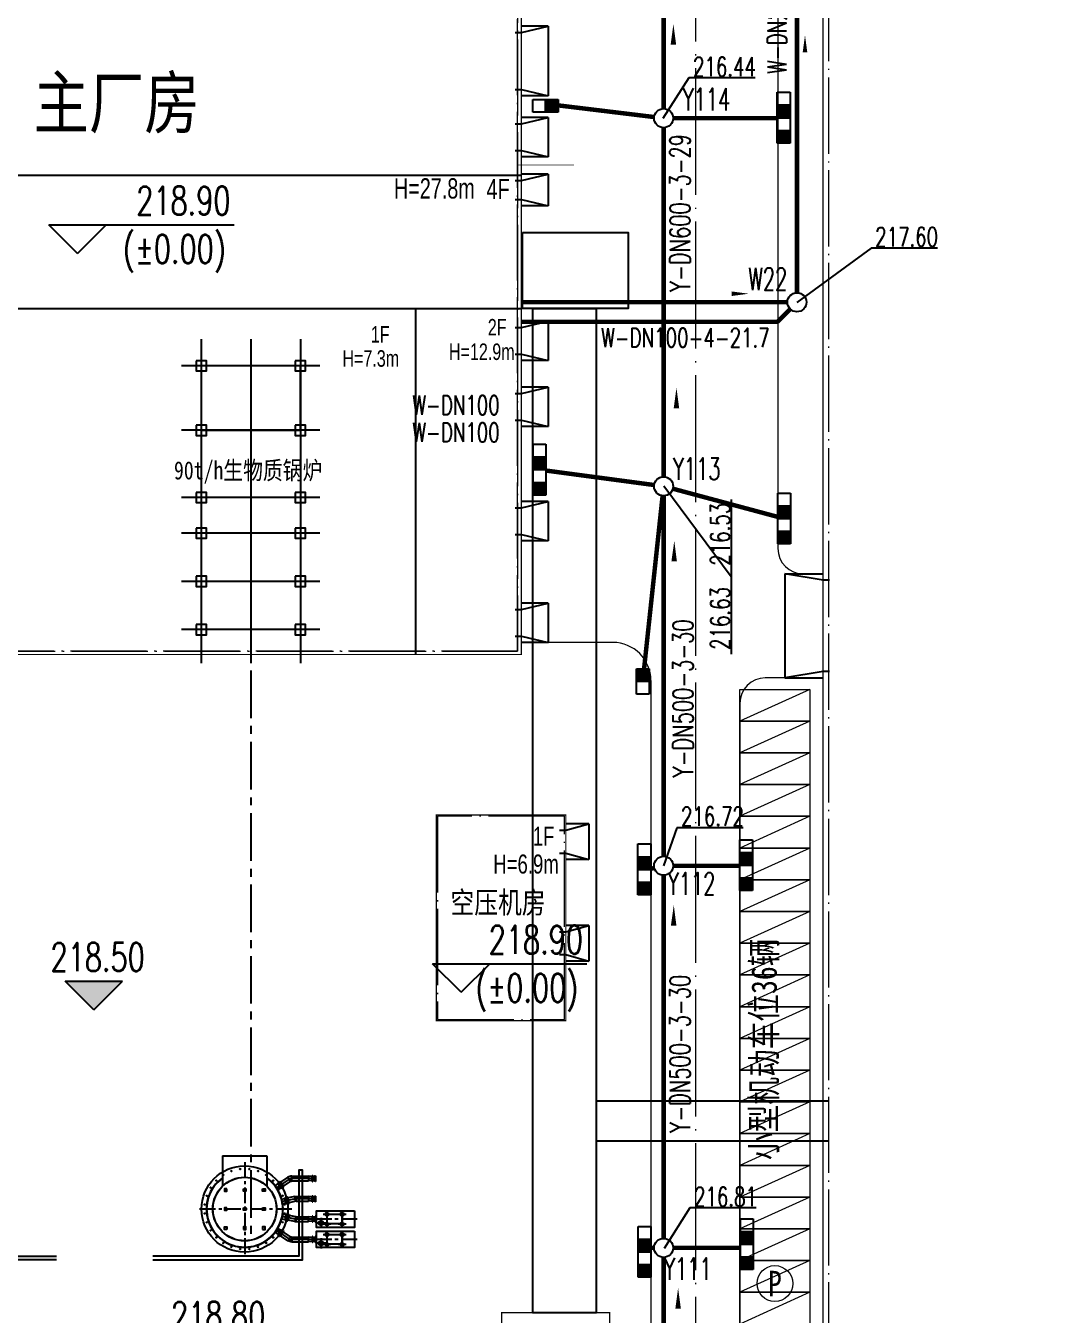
# Model space of a CAD drawing. Header units: metres. Extents: x 497246 to 997717, y 2998582 to 5998198.
# Drawn here: x 500348.9 to 500429.8, y 2998933 to 2999034.6 of the extents above; entities that cross this region are included whole.
import ezdxf
from ezdxf.enums import TextEntityAlignment as Align

# ---------------------------------------------------------------- set-up
doc = ezdxf.new("R2010")
doc.units = ezdxf.units.M
doc.header["$LTSCALE"] = 1000
for name, pattern in [('CENTER', [2, 1.25, -0.25, 0.25, -0.25]), ('CENTER2', [1.125, 0.75, -0.125, 0.125, -0.125]), ('DASHED', [19.05, 12.7, -6.35]), ('DOTE', [2.42, 2, -0.2, 0.02, -0.2])]:
    doc.linetypes.add(name, pattern=pattern)
doc.layers.get('0').update_dxf_attribs({"linetype": 'CONTINUOUS'})
for name, color, linetype in [('00011qq11', 3, 'CONTINUOUS'), ('08', 1, 'CONTINUOUS'), ('4虚线层', 6, 'DASHED'), ('PIPE-废水', 31, 'CONTINUOUS'), ('PIPE-污水', 2, 'CONTINUOUS'), ('PIPE-雨水', 4, 'CONTINUOUS'), ('PUB_TEXT', 7, 'CONTINUOUS'), ('Road Level', 7, 'CONTINUOUS'), ('TEXT_污水', 7, 'CONTINUOUS'), ('TEXT_雨水', 7, 'CONTINUOUS'), ('TWT_雨水口', 4, 'CONTINUOUS'), ('WELL_污水', 2, 'CONTINUOUS'), ('WELL_雨水', 4, 'CONTINUOUS'), ('YD-R2', 50, 'CONTINUOUS'), ('建筑', 7, 'CONTINUOUS'), ('建筑标高', 7, 'CONTINUOUS'), ('建筑门坡散水', 9, 'CONTINUOUS'), ('挡墙护坡', 5, 'CONTINUOUS'), ('文字', 255, 'CONTINUOUS'), ('污水标注', 211, 'CONTINUOUS'), ('雨水标注', 100, 'CONTINUOUS')]:
    doc.layers.add(name, color=color, linetype=linetype)
for name, color, linetype, lineweight in [('1_RO_规划停车位', 35, 'CONTINUOUS', 13), ('1轮廓实线层', 4, 'CONTINUOUS', 18), ('3中心线层', 7, 'CENTER', 25), ('5剖面线层', 2, 'CONTINUOUS', 13), ('道路', 4, 'CONTINUOUS', 15), ('道路中线', 1, 'DOTE', 13)]:
    doc.layers.add(name, color=color, linetype=linetype, lineweight=lineweight)
doc.layers.add('建筑轴线', color=1, linetype='DOTE', lineweight=15, plot=False)
doc.styles.add('-黑体', font='simhei.ttf', dxfattribs={"width": 0.8})
doc.styles.add('_HZTXT', font='txt.shx', dxfattribs={"width": 0.8, "bigfont": 'HZTXT.shx'})
doc.styles.add('_TCH_DIM', font='SIMPLEX', dxfattribs={"bigfont": 'GBCBIG'})
doc.styles.add('_TWT_WELL', font='SIMPLEX', dxfattribs={"width": 0.8, "height": 3.5, "bigfont": 'HZTXT'})
doc.styles.add('DIMHT', font='simhei.ttf', dxfattribs={"width": 0.8})
doc.styles.add('HZTXT', font='txt', dxfattribs={"width": 0.7, "bigfont": 'HZTXT'})
doc.styles.add('TG_LINETYPE', font='SIMPLEX', dxfattribs={"width": 0.8, "height": 3, "bigfont": 'HZTXT'})
doc.styles.add('亨利项目总图布置_2022_8_8_t3--03$0$亨利项目总图布置_2022_8_8_t3--02$0$CEC', font='ARIALN.TTF')
doc.linetypes.add('TG_W', pattern='A,2,-0.3,["W",TG_LINETYPE,S=0.1,R=0,X=-0.23,Y=-0.15],0', length=2.3)
doc.linetypes.add('TG_Y', pattern='A,2,-0.3,["Y",TG_LINETYPE,S=0.1,R=0,X=-0.23,Y=-0.15],0', length=2.3)

# ---------------------------------------------------------------- blocks, each defined once
blk = doc.blocks.new('PPPPPPP')
at = {"layer": '1_RO_规划停车位'}
blk.add_circle((39537001.74, 3801410.89), 1.41, dxfattribs=at)
at = {"layer": '1_RO_规划停车位', "style": 'DIMHT', "width": 0.8}
blk.add_text('P', height=2, dxfattribs=at).set_placement((39537001.74, 3801410.89), align=Align.MIDDLE_CENTER)
blk = doc.blocks.new('chewei')
at = {"layer": '1_RO_规划停车位'}
blk.add_line((152.98, -11.01), (155.48, -16.51), dxfattribs=at)
blk.add_lwpolyline([(152.98, -11.01), (155.48, -11.01), (155.48, -16.51), (152.98, -16.51)], close=True, dxfattribs=at)
blk = doc.blocks.new('11112233')
at = {"layer": '08'}
for p, q in [((497825.51, 2998985.94), (497825.51, 2998960.42)), ((497829.41, 2998985.94), (497829.41, 2998960.42)), ((497833.31, 2998985.94), (497833.31, 2998960.42)), ((497834.85, 2998983.84), (497823.96, 2998983.84)), ((497834.85, 2998978.76), (497823.96, 2998978.76)), ((497834.85, 2998973.46), (497823.96, 2998973.46)), ((497834.85, 2998970.66), (497823.96, 2998970.66)), ((497834.85, 2998966.86), (497823.96, 2998966.86)), ((497834.85, 2998963.06), (497823.96, 2998963.06))]:
    blk.add_line(p, q, dxfattribs=at)
for points in [[(497825.11, 2998984.24), (497825.11, 2998983.44), (497825.91, 2998983.44), (497825.91, 2998984.24)], [(497825.51, 2998983.84), (497825.51, 2998978.76), (497833.31, 2998978.76), (497833.31, 2998983.84)], [(497832.91, 2998984.24), (497832.91, 2998983.44), (497833.71, 2998983.44), (497833.71, 2998984.24)], [(497825.11, 2998979.16), (497825.11, 2998978.36), (497825.91, 2998978.36), (497825.91, 2998979.16)], [(497832.91, 2998979.16), (497832.91, 2998978.36), (497833.71, 2998978.36), (497833.71, 2998979.16)], [(497825.11, 2998973.86), (497825.11, 2998973.06), (497825.91, 2998973.06), (497825.91, 2998973.86)], [(497832.91, 2998973.86), (497832.91, 2998973.06), (497833.71, 2998973.06), (497833.71, 2998973.86)], [(497825.11, 2998971.06), (497825.11, 2998970.26), (497825.91, 2998970.26), (497825.91, 2998971.06)], [(497832.91, 2998971.06), (497832.91, 2998970.26), (497833.71, 2998970.26), (497833.71, 2998971.06)], [(497825.11, 2998967.26), (497825.11, 2998966.46), (497825.91, 2998966.46), (497825.91, 2998967.26)], [(497832.91, 2998967.26), (497832.91, 2998966.46), (497833.71, 2998966.46), (497833.71, 2998967.26)], [(497825.11, 2998963.46), (497825.11, 2998962.66), (497825.91, 2998962.66), (497825.91, 2998963.46)], [(497832.91, 2998963.46), (497832.91, 2998962.66), (497833.71, 2998962.66), (497833.71, 2998963.46)]]:
    blk.add_lwpolyline(points, close=True, dxfattribs=at)
blk = doc.blocks.new('zw$9954')
for points in [[(2300, 5300), (2100, 5300), (2100, 5100), (2300, 5100)], [(3600, 5300), (3800, 5300), (3800, 5100), (3600, 5100)], [(5100, 5300), (5300, 5300), (5300, 5100), (5100, 5100)], [(2300, 3800), (2100, 3800), (2100, 3600), (2300, 3600)], [(3600, 3800), (3800, 3800), (3800, 3600), (3600, 3600)], [(5100, 3800), (5300, 3800), (5300, 3600), (5100, 3600)], [(2300, 2100), (2100, 2100), (2100, 2300), (2300, 2300)], [(3600, 2100), (3800, 2100), (3800, 2300), (3600, 2300)], [(5100, 2100), (5300, 2100), (5300, 2300), (5100, 2300)]]:
    blk.add_lwpolyline(points, close=True)
for centre, radius in [((3700, 3700), 3400), ((2013, 6384), 24), ((2653, 6692), 24), ((3345, 6850), 24), ((4055, 6850), 24), ((4747, 6692), 24), ((5387, 6384), 24), ((1016, 5387), 24), ((1458, 5942), 24), ((5942, 5942), 24), ((6384, 5387), 24), ((550, 4055), 24), ((708, 4747), 24), ((6692, 4747), 24), ((6850, 4055), 24), ((550, 3345), 24), ((6850, 3345), 24), ((708, 2653), 24), ((1016, 2013), 24), ((6384, 2013), 24), ((6692, 2653), 24), ((1458, 1458), 24), ((2013, 1016), 24), ((5387, 1016), 24), ((5942, 1458), 24), ((2653, 708), 24), ((3345, 550), 24), ((4055, 550), 24), ((4747, 708), 24)]:
    blk.add_circle(centre, radius)
at = {"layer": '3中心线层'}
for p, q in [((3700, 7400), (3700, 0)), ((2039, 6400), (1988, 6368)), ((1997, 6410), (2029, 6359)), ((2681, 6702), (2625, 6682)), ((2643, 6720), (2663, 6664)), ((3375, 6853), (3315, 6847)), ((3342, 6880), (3348, 6820)), ((4085, 6847), (4025, 6853)), ((4058, 6880), (4052, 6820)), ((4775, 6682), (4719, 6702)), ((4757, 6720), (4737, 6664)), ((5412, 6368), (5361, 6400)), ((5403, 6410), (5371, 6359)), ((990, 5403), (1041, 5371)), ((1032, 5412), (1000, 5361)), ((1437, 5963), (1480, 5920)), ((1480, 5963), (1437, 5920)), ((5963, 5963), (5920, 5920)), ((5963, 5920), (5920, 5963)), ((6410, 5403), (6359, 5371)), ((6400, 5361), (6368, 5412)), ((553, 4085), (547, 4025)), ((680, 4757), (736, 4737)), ((718, 4775), (698, 4719)), ((6720, 4757), (6664, 4737)), ((6702, 4719), (6682, 4775)), ((6853, 4025), (6847, 4085)), ((7400, 3700), (0, 3700)), ((520, 4058), (580, 4052)), ((520, 3342), (580, 3348)), ((547, 3375), (553, 3315)), ((6880, 4058), (6820, 4052)), ((6880, 3342), (6820, 3348)), ((6847, 3315), (6853, 3375)), ((680, 2643), (736, 2663)), ((698, 2681), (718, 2625)), ((1000, 2039), (1032, 1988)), ((6368, 1988), (6400, 2039)), ((6720, 2643), (6664, 2663)), ((6682, 2625), (6702, 2681)), ((990, 1997), (1041, 2029)), ((1437, 1437), (1480, 1480)), ((1437, 1480), (1480, 1437)), ((1988, 1032), (2039, 1000)), ((1997, 990), (2029, 1041)), ((5361, 1000), (5412, 1032)), ((5403, 990), (5371, 1041)), ((5963, 1437), (5920, 1480)), ((5920, 1437), (5963, 1480)), ((6410, 1997), (6359, 2029)), ((2625, 718), (2681, 698)), ((2643, 680), (2663, 736)), ((3315, 553), (3375, 547)), ((3342, 520), (3348, 580)), ((4025, 547), (4085, 553)), ((4058, 520), (4052, 580)), ((4719, 698), (4775, 718)), ((4757, 680), (4737, 736))]:
    blk.add_line(p, q, dxfattribs=at)
blk = doc.blocks.new('A$C2EA612DB')
at = {"layer": '5剖面线层'}
h = blk.add_hatch(dxfattribs=at)
h.set_pattern_fill('ANSI37', color=0, scale=10, style=0)
h.set_pattern_definition([(45, (-12568.35, 2808.42), (-22.45064, 22.45064), []), (135, (-12568.35, 2808.42), (-22.45064, -22.45064), [])])
h.paths.add_polyline_path([(222, 387, 0.2116402), (33, 387), (33, 57, 0.2116402), (222, 57)])
for p, q in [((5, 407), (5, 37)), ((5, 407), (7, 407)), ((5, 37), (7, 37)), ((7, 445), (7, 0)), ((33, 445), (7, 445)), ((33, 0), (33, 445)), ((222, 0), (222, 445)), ((222, 445), (248, 445)), ((248, 445), (248, 0)), ((250, 407), (248, 407)), ((250, 37), (248, 37)), ((250, 407), (250, 37)), ((7, 0), (33, 0)), ((248, 0), (222, 0))]:
    blk.add_line(p, q)
for centre, start, end in [((127, 174), 66.10049, 113.89951), ((127, 271), 246.10049, 293.89951)]:
    blk.add_arc(centre, 233, start, end)
at = {"layer": '3中心线层'}
for p, q in [((0, 422), (38, 422)), ((0, 22), (38, 22)), ((255, 422), (217, 422)), ((255, 22), (217, 22))]:
    blk.add_line(p, q, dxfattribs=at)
blk = doc.blocks.new('A$C640E79A9')
for p, q in [((152, 903), (152, 533)), ((152, 903), (154, 903)), ((152, 533), (154, 533)), ((154, 940), (154, 495)), ((180, 940), (154, 940)), ((154, 495), (180, 495)), ((180, 495), (180, 940))]:
    blk.add_line(p, q)
for points in [[(3210, 1368), (3210, 68), (210, 68), (210, 1368)], [(1150, 1203), (1150, 1003), (950, 1003), (950, 1203)], [(2350, 1203), (2350, 1003), (2150, 1003), (2150, 1203)], [(1150, 433), (1150, 233), (950, 233), (950, 433)], [(2350, 433), (2350, 233), (2150, 233), (2150, 433)]]:
    blk.add_lwpolyline(points, close=True)
at = {"layer": '1轮廓实线层'}
for centre, radius in [((576, 408), 198), ((401, 408), 11), ((424, 495), 11), ((424, 320), 11), ((576, 408), 138), ((489, 559), 11), ((489, 256), 11), ((576, 583), 11), ((576, 233), 11), ((664, 559), 11), ((664, 256), 11), ((728, 495), 11), ((728, 320), 11), ((751, 408), 11)]:
    blk.add_circle(centre, radius, dxfattribs=at)
at = {"layer": '3中心线层'}
for p, q in [((740, 1103), (1360, 1103)), ((1050, 793), (1050, 1413)), ((1940, 1103), (2560, 1103)), ((2250, 793), (2250, 1413)), ((3420, 718), (0, 718)), ((147, 918), (185, 918)), ((147, 518), (185, 518)), ((984, 408), (169, 408)), ((576, 815), (576, 0)), ((740, 333), (1360, 333)), ((1050, 23), (1050, 643)), ((1940, 333), (2560, 333)), ((2250, 23), (2250, 643))]:
    blk.add_line(p, q, dxfattribs=at)
blk.add_lwpolyline([(2250, 1103), (2250, 333), (1050, 333), (1050, 1103)], close=True, dxfattribs=at)
blk.add_circle((576, 408), 175, dxfattribs=at)
blk = doc.blocks.new('$TwtSys$00000187')
blk.add_circle((0, 0), 0.5)
blk = doc.blocks.new('$TwtSys$00000425')
for p, q in [((-1000, -250), (-1000, 250)), ((-1000, 250), (0, 250)), ((-500, -250), (-500, 250)), ((0, 250), (1000, 250)), ((0, 250), (0, -250)), ((0, -250), (0, 250)), ((500, -250), (500, 250)), ((1000, 250), (1000, -250)), ((0, -250), (-1000, -250)), ((1000, -250), (0, -250))]:
    blk.add_line(p, q)
for points in [[(-500, 250), (0, 250), (-500, -250), (0, -250)], [(500, 250), (1000, 250), (500, -250), (1000, -250)]]:
    blk.add_solid(points)
blk = doc.blocks.new('$TwtSys$00000424')
for p, q in [((-500, 250), (500, 250)), ((-500, -250), (-500, 250)), ((0, -250), (0, 250)), ((500, 250), (500, -250)), ((500, -250), (-500, -250))]:
    blk.add_line(p, q)
blk.add_solid([(0, 250), (500, 250), (0, -250), (500, -250)])

msp = doc.modelspace()

# ---------------------------------------------------------------- hatches: boundary and pattern name
at = {"layer": 'PIPE-污水', "linetype": 'TG_W'}
for points in [[(500408.09, 2999011.28), (500408.09, 2999011.11), (500408.16, 2999011.11)], [(500408.09, 2999011.28), (500408.21, 2999011.16), (500408.16, 2999011.11)]]:
    msp.add_hatch(color=0, dxfattribs=at).paths.add_polyline_path(points)
at = {"layer": 'Road Level'}
msp.add_hatch(color=256, dxfattribs=at).paths.add_polyline_path([(500354.28, 2998957.08), (500352.03, 2998959.33), (500356.53, 2998959.33)])
at = {"layer": '挡墙护坡', "linetype": 'Continuous'}
h = msp.add_hatch(dxfattribs=at)
h.set_pattern_fill('ANSI33', color=256, style=0)
h.set_pattern_definition([(45, (1726.0034, 0), (-2.2450640303, 2.2450640303), []), (45, (1728.2485, 0), (-2.2450640303, 2.2450640303), [1.5875, -0.79375])])
edge = h.paths.add_edge_path()
edge.add_line((500516.24, 2998901.33), (500516.24, 2998904.33))
edge.add_line((500516.24, 2998904.33), (500265.63, 2998904.33))
edge.add_line((500265.63, 2998904.33), (500240.63, 2998907.83))
edge.add_line((500240.63, 2998907.83), (500173.48, 2998907.83))
edge.add_line((500173.48, 2998907.83), (500171.83, 2998907.91))
edge.add_line((500171.83, 2998907.91), (500170.81, 2998908.03))
edge.add_arc((500173.41, 2998924.83), 17, 179.9914, 261.1919, ccw=False)
edge.add_line((500156.41, 2998924.84), (500156.33, 2998970.52))
edge.add_line((500156.33, 2998970.52), (500152.78, 2998995.51))
edge.add_line((500152.78, 2998995.51), (500152.68, 2999056.41))
edge.add_line((500152.68, 2999056.41), (500149.68, 2999056.41))
edge.add_line((500149.68, 2999056.41), (500149.78, 2998995.3))
edge.add_line((500149.78, 2998995.3), (500153.33, 2998970.3))
edge.add_line((500153.33, 2998970.3), (500153.41, 2998924.83))
edge.add_arc((500173.41, 2998924.83), 20, 180.0001, 261.3369)
edge.add_line((500170.4, 2998905.06), (500171.58, 2998904.92))
edge.add_line((500171.58, 2998904.92), (500173.41, 2998904.83))
edge.add_line((500173.41, 2998904.83), (500240.42, 2998904.83))
edge.add_line((500240.42, 2998904.83), (500265.42, 2998901.33))
edge.add_line((500265.42, 2998901.33), (500516.24, 2998901.33))

# ---------------------------------------------------------------- linework, layer by layer
at = {"color": 6}
for p, q in [((500393.84, 2998949.91), (500412.14, 2998949.91)), ((500393.84, 2998946.76), (500412.14, 2998946.76))]:
    msp.add_line(p, q, dxfattribs=at)
for p, q in [((500364.41, 2998945.59), (500364.41, 2998943.18)), ((500364.41, 2998945.59), (500367.91, 2998945.59)), ((500367.91, 2998945.59), (500367.91, 2998943.18)), ((500368.74, 2998943.42), (500368.76, 2998943.43)), ((500369.02, 2998943), (500368.74, 2998943.42)), ((500368.76, 2998943.43), (500369.04, 2998943.02)), ((500368.79, 2998943.45), (500368.77, 2998943.44)), ((500368.77, 2998943.44), (500369.05, 2998943.02)), ((500368.79, 2998943.4), (500368.78, 2998943.4)), ((500369.07, 2998943.03), (500368.79, 2998943.45)), ((500368.79, 2998943.4), (500368.79, 2998943.41)), ((500368.79, 2998943.4), (500369.02, 2998943.05)), ((500368.79, 2998943.4), (500369.02, 2998943.05)), ((500369.14, 2998943.16), (500368.82, 2998943.4)), ((500368.9, 2998943.52), (500368.92, 2998943.54)), ((500369.18, 2998943.11), (500368.9, 2998943.52)), ((500368.92, 2998943.54), (500369.2, 2998943.12)), ((500368.93, 2998943.47), (500369.04, 2998943.09)), ((500368.94, 2998943.51), (500369.18, 2998943.15)), ((500368.94, 2998943.51), (500368.94, 2998943.51)), ((500369.02, 2998943.05), (500369.02, 2998943.05)), ((500369.02, 2998943.05), (500369.03, 2998943.05)), ((500369.04, 2998943.02), (500369.02, 2998943)), ((500369.05, 2998943.02), (500369.07, 2998943.03)), ((500369.18, 2998943.15), (500369.18, 2998943.15)), ((500369.2, 2998943.12), (500369.18, 2998943.11)), ((500369.42, 2998941.78), (500369.32, 2998942.28)), ((500369.32, 2998942.28), (500369.35, 2998942.28)), ((500369.38, 2998942.29), (500369.35, 2998942.28)), ((500369.35, 2998942.28), (500369.45, 2998941.79)), ((500369.35, 2998942.28), (500369.45, 2998941.79)), ((500369.36, 2998942.25), (500369.35, 2998942.25)), ((500369.36, 2998942.25), (500369.44, 2998941.83)), ((500369.36, 2998942.25), (500369.44, 2998941.83)), ((500369.36, 2998942.25), (500369.36, 2998942.25)), ((500369.48, 2998941.79), (500369.38, 2998942.29)), ((500369.59, 2998941.88), (500369.39, 2998942.23)), ((500369.52, 2998942.25), (500369.46, 2998941.86)), ((500369.6, 2998941.82), (500369.51, 2998942.32)), ((500369.51, 2998942.32), (500369.53, 2998942.32)), ((500369.53, 2998942.32), (500369.63, 2998941.83)), ((500369.54, 2998942.28), (500369.63, 2998941.86)), ((500369.54, 2998942.28), (500369.54, 2998942.28)), ((500369.42, 2998941), (500369.32, 2998940.51)), ((500369.35, 2998940.5), (500369.45, 2998941)), ((500369.35, 2998940.5), (500369.45, 2998941)), ((500369.48, 2998940.99), (500369.38, 2998940.5)), ((500369.45, 2998941.79), (500369.42, 2998941.78)), ((500369.45, 2998941), (500369.42, 2998941)), ((500369.44, 2998941.83), (500369.44, 2998941.83)), ((500369.44, 2998941.83), (500369.44, 2998941.83)), ((500369.45, 2998941.79), (500369.48, 2998941.79)), ((500369.45, 2998941), (500369.48, 2998940.99)), ((500369.63, 2998941.83), (500369.6, 2998941.82)), ((500369.63, 2998941.86), (500369.62, 2998941.86)), ((500369.32, 2998940.51), (500369.35, 2998940.5)), ((500369.36, 2998940.54), (500369.35, 2998940.54)), ((500369.38, 2998940.5), (500369.35, 2998940.5)), ((500369.36, 2998940.54), (500369.44, 2998940.96)), ((500369.36, 2998940.54), (500369.44, 2998940.96)), ((500369.36, 2998940.54), (500369.36, 2998940.54)), ((500369.59, 2998940.9), (500369.39, 2998940.56)), ((500369.44, 2998940.96), (500369.44, 2998940.96)), ((500369.44, 2998940.96), (500369.44, 2998940.96)), ((500369.52, 2998940.53), (500369.46, 2998940.93)), ((500369.6, 2998940.97), (500369.51, 2998940.47)), ((500369.51, 2998940.47), (500369.53, 2998940.46)), ((500369.53, 2998940.46), (500369.63, 2998940.96)), ((500369.54, 2998940.5), (500369.63, 2998940.92)), ((500369.54, 2998940.5), (500369.54, 2998940.5)), ((500369.63, 2998940.96), (500369.6, 2998940.97)), ((500369.63, 2998940.92), (500369.62, 2998940.92)), ((500369.02, 2998939.79), (500368.74, 2998939.37)), ((500368.74, 2998939.37), (500368.76, 2998939.35)), ((500368.76, 2998939.35), (500369.04, 2998939.77)), ((500368.77, 2998939.35), (500369.05, 2998939.77)), ((500368.79, 2998939.33), (500368.77, 2998939.35)), ((500368.79, 2998939.38), (500368.78, 2998939.38)), ((500369.07, 2998939.75), (500368.79, 2998939.33)), ((500368.79, 2998939.38), (500369.02, 2998939.74)), ((500368.79, 2998939.38), (500369.02, 2998939.74)), ((500368.79, 2998939.38), (500368.79, 2998939.38)), ((500369.14, 2998939.63), (500368.82, 2998939.39)), ((500369.18, 2998939.68), (500368.9, 2998939.26)), ((500368.9, 2998939.26), (500368.92, 2998939.24)), ((500368.92, 2998939.24), (500369.2, 2998939.66)), ((500368.93, 2998939.31), (500369.04, 2998939.7)), ((500368.94, 2998939.28), (500369.18, 2998939.63)), ((500368.94, 2998939.28), (500368.94, 2998939.28)), ((500369.04, 2998939.77), (500369.02, 2998939.79)), ((500369.02, 2998939.74), (500369.02, 2998939.74)), ((500369.02, 2998939.74), (500369.03, 2998939.74)), ((500369.05, 2998939.77), (500369.07, 2998939.75)), ((500369.2, 2998939.66), (500369.18, 2998939.68)), ((500369.18, 2998939.63), (500369.18, 2998939.63))]:
    msp.add_line(p, q)
at = {"color": 3}
for p, q in [((500368.95, 2998943.56), (500368.92, 2998943.54)), ((500368.92, 2998943.54), (500369.21, 2998943.12)), ((500368.94, 2998943.51), (500368.95, 2998943.51)), ((500368.94, 2998943.51), (500369.18, 2998943.15)), ((500369.23, 2998943.14), (500368.95, 2998943.56)), ((500369.56, 2998943.89), (500368.98, 2998943.51)), ((500369.18, 2998943.15), (500369.18, 2998943.15)), ((500369.77, 2998943.58), (500369.19, 2998943.19)), ((500369.21, 2998943.12), (500369.23, 2998943.14)), ((500369.86, 2998943.98), (500371.19, 2998943.98)), ((500369.86, 2998943.6), (500371.19, 2998943.6)), ((500371.46, 2998943.96), (500371.19, 2998943.98)), ((500371.19, 2998943.98), (500371.19, 2998943.6)), ((500371.46, 2998943.63), (500371.19, 2998943.6)), ((500371.46, 2998943.57), (500371.46, 2998944.02)), ((500371.46, 2998944.02), (500371.49, 2998944.02)), ((500371.49, 2998943.57), (500371.46, 2998943.57)), ((500371.49, 2998944.02), (500371.49, 2998943.57)), ((500371.49, 2998943.98), (500371.49, 2998943.61)), ((500371.49, 2998943.98), (500371.49, 2998943.98)), ((500371.49, 2998943.61), (500371.49, 2998943.61)), ((500369.56, 2998942.33), (500369.54, 2998942.32)), ((500369.54, 2998942.32), (500369.64, 2998941.83)), ((500369.54, 2998942.28), (500369.54, 2998942.28)), ((500369.54, 2998942.28), (500369.63, 2998941.86)), ((500369.66, 2998941.83), (500369.56, 2998942.33)), ((500370.11, 2998942.37), (500369.58, 2998942.26)), ((500370.19, 2998942), (500369.65, 2998941.89)), ((500370.22, 2998942.38), (500371.19, 2998942.38)), ((500370.22, 2998942), (500371.19, 2998942)), ((500371.46, 2998942.36), (500371.19, 2998942.38)), ((500371.19, 2998942.38), (500371.19, 2998942)), ((500371.46, 2998942.03), (500371.19, 2998942)), ((500371.46, 2998941.97), (500371.46, 2998942.42)), ((500371.46, 2998942.42), (500371.49, 2998942.42)), ((500371.49, 2998942.42), (500371.49, 2998941.97)), ((500371.49, 2998942.38), (500371.49, 2998942.01)), ((500371.49, 2998942.38), (500371.49, 2998942.38)), ((500371.49, 2998942.01), (500371.49, 2998942.01)), ((500369.63, 2998941.86), (500369.63, 2998941.86)), ((500369.64, 2998941.83), (500369.66, 2998941.83)), ((500371.49, 2998941.97), (500371.46, 2998941.97)), ((500369.54, 2998940.46), (500369.64, 2998940.96)), ((500369.54, 2998940.5), (500369.63, 2998940.92)), ((500369.54, 2998940.5), (500369.54, 2998940.5)), ((500369.56, 2998940.46), (500369.54, 2998940.46)), ((500369.66, 2998940.95), (500369.56, 2998940.46)), ((500370.11, 2998940.41), (500369.58, 2998940.52)), ((500369.63, 2998940.92), (500369.63, 2998940.92)), ((500369.64, 2998940.96), (500369.66, 2998940.95)), ((500370.19, 2998940.78), (500369.65, 2998940.89)), ((500370.22, 2998940.78), (500371.19, 2998940.78)), ((500370.22, 2998940.4), (500371.19, 2998940.4)), ((500371.46, 2998940.76), (500371.19, 2998940.78)), ((500371.19, 2998940.4), (500371.19, 2998940.78)), ((500371.46, 2998940.43), (500371.19, 2998940.4)), ((500371.46, 2998940.82), (500371.46, 2998940.37)), ((500371.49, 2998940.82), (500371.46, 2998940.82)), ((500371.46, 2998940.37), (500371.49, 2998940.37)), ((500371.49, 2998940.37), (500371.49, 2998940.82)), ((500371.49, 2998940.41), (500371.49, 2998940.78)), ((500371.49, 2998940.78), (500371.49, 2998940.78)), ((500371.49, 2998940.41), (500371.49, 2998940.41)), ((500368.92, 2998939.24), (500369.21, 2998939.66)), ((500368.95, 2998939.23), (500368.92, 2998939.24)), ((500368.94, 2998939.28), (500369.18, 2998939.63)), ((500368.94, 2998939.28), (500368.95, 2998939.27)), ((500369.23, 2998939.65), (500368.95, 2998939.23)), ((500369.56, 2998938.89), (500368.98, 2998939.28)), ((500369.18, 2998939.63), (500369.18, 2998939.63)), ((500369.77, 2998939.21), (500369.19, 2998939.59)), ((500369.21, 2998939.66), (500369.23, 2998939.65)), ((500369.86, 2998939.18), (500371.19, 2998939.18)), ((500371.46, 2998939.16), (500371.19, 2998939.18)), ((500371.19, 2998938.8), (500371.19, 2998939.18)), ((500371.46, 2998939.22), (500371.46, 2998938.77)), ((500371.49, 2998939.22), (500371.46, 2998939.22)), ((500371.49, 2998938.77), (500371.49, 2998939.22)), ((500371.49, 2998938.81), (500371.49, 2998939.18)), ((500371.49, 2998939.18), (500371.49, 2998939.18)), ((500369.86, 2998938.8), (500371.19, 2998938.8)), ((500371.46, 2998938.83), (500371.19, 2998938.8)), ((500371.46, 2998938.77), (500371.49, 2998938.77)), ((500371.49, 2998938.81), (500371.49, 2998938.81))]:
    msp.add_line(p, q, dxfattribs=at)
at = {"color": 2}
for points in [[(500388.04, 2999018.33), (500396.34, 2999018.33), (500396.34, 2999012.33), (500388.04, 2999012.33)], [(500388.84, 2999012.33), (500393.84, 2999012.33), (500393.84, 2998933.22), (500388.84, 2998933.22)]]:
    msp.add_lwpolyline(points, close=True, dxfattribs=at)
at = {"color": 252}
for points in [[(500351.33, 2998937.38), (500339.56, 2998937.38), (500339.56, 2998944.44), (500339.86, 2998944.44), (500339.86, 2998937.68), (500351.33, 2998937.68)], [(500358.93, 2998937.38), (500370.71, 2998937.38), (500370.71, 2998944.44), (500370.41, 2998944.44), (500370.41, 2998937.68), (500358.93, 2998937.68)]]:
    msp.add_lwpolyline(points, dxfattribs=at)
for points in [[(500368.99, 2998943.05), (500368.76, 2998942.9), (500368.55, 2998943.22), (500368.78, 2998943.37)], [(500369.41, 2998941.85), (500369.14, 2998941.79), (500369.07, 2998942.16), (500369.33, 2998942.22)], [(500369.41, 2998940.94), (500369.14, 2998940.99), (500369.07, 2998940.62), (500369.33, 2998940.57)], [(500368.99, 2998939.73), (500368.76, 2998939.88), (500368.55, 2998939.57), (500368.78, 2998939.42)]]:
    msp.add_lwpolyline(points)
for points in [[(500368.93, 2998943.47), (500368.82, 2998943.4), (500369.04, 2998943.09), (500369.14, 2998943.16)], [(500369.52, 2998942.25), (500369.39, 2998942.23), (500369.46, 2998941.86), (500369.59, 2998941.88)], [(500369.52, 2998940.53), (500369.39, 2998940.56), (500369.46, 2998940.93), (500369.59, 2998940.9)], [(500368.93, 2998939.31), (500368.82, 2998939.39), (500369.04, 2998939.7), (500369.14, 2998939.63)]]:
    msp.add_lwpolyline(points, close=True)
at = {"color": 3}
for points in [[(500369.56, 2998943.89), (500369.77, 2998943.58, -0.148336), (500369.86, 2998943.6), (500369.86, 2998943.98, 0.148336)], [(500370.22, 2998942.38), (500370.22, 2998942, 0.049127), (500370.19, 2998942), (500370.11, 2998942.37, -0.049127)], [(500370.22, 2998940.4), (500370.22, 2998940.78, -0.049127), (500370.19, 2998940.78), (500370.11, 2998940.41, 0.049127)], [(500369.56, 2998938.89), (500369.77, 2998939.21, 0.148336), (500369.86, 2998939.18), (500369.86, 2998938.8, -0.148336)]]:
    msp.add_lwpolyline(points, format="xyb", close=True, dxfattribs=at)
msp.add_circle((500366.16, 2998941.39), 2.51)
msp.add_arc((500366.16, 2998941.39), 3.02, 125.4673, 54.5327)
at = {"layer": '00011qq11', "color": 1, "linetype": 'CENTER2', "ltscale": 0.005}
msp.add_line((500366.64, 2999006.32), (500366.64, 2998938.88), dxfattribs=at)
at = {"layer": '3中心线层'}
for p, q in [((500371.5, 2998943.99), (500371.46, 2998943.99)), ((500371.5, 2998943.59), (500371.46, 2998943.59)), ((500371.5, 2998942.39), (500371.46, 2998942.39)), ((500371.5, 2998941.99), (500371.46, 2998941.99)), ((500371.5, 2998940.79), (500371.46, 2998940.79)), ((500371.5, 2998940.39), (500371.46, 2998940.39)), ((500371.5, 2998939.19), (500371.46, 2998939.19)), ((500371.5, 2998938.79), (500371.46, 2998938.79))]:
    msp.add_line(p, q, dxfattribs=at)
for points in [[(500371.59, 2998943.79), (500369.86, 2998943.79, 0.148336), (500369.67, 2998943.73), (500368.67, 2998943.07)], [(500371.59, 2998942.19), (500370.22, 2998942.19, 0.049127), (500370.15, 2998942.19), (500369.12, 2998941.98)], [(500371.59, 2998940.59), (500370.22, 2998940.59, -0.049127), (500370.15, 2998940.6), (500369.12, 2998940.8)], [(500371.59, 2998938.99), (500369.86, 2998938.99, -0.148336), (500369.67, 2998939.05), (500368.67, 2998939.72)]]:
    msp.add_lwpolyline(points, format="xyb", dxfattribs=at)
at = {"layer": '4虚线层'}
msp.add_circle((500366.16, 2998941.39), 2.5, dxfattribs=at)
msp.add_arc((500366.16, 2998941.39), 3, 125.6853, 54.3147, dxfattribs=at)
at = {"layer": 'PIPE-废水', "const_width": 0.05}
msp.add_lwpolyline([(500387.58, 2999023.64), (500392.09, 2999023.64)], dxfattribs=at)
at = {"layer": 'PIPE-污水', "color": 0, "linetype": 'TG_W', "ltscale": 0.005, "const_width": 0.35}
for points in [[(500409.64, 2999047.98), (500409.64, 2999013.58)], [(500388.04, 2999012.83), (500408.89, 2999012.83)], [(500409.11, 2999012.3), (500408.09, 2999011.28)], [(500387.94, 2999011.28), (500408.09, 2999011.28)]]:
    msp.add_lwpolyline(points, dxfattribs=at)
at = {"layer": 'PIPE-雨水', "color": 0, "linetype": 'TG_Y', "ltscale": 0.005, "const_width": 0.35}
for points in [[(500399.14, 2999028.08), (500399.14, 2999056.58)], [(500399.14, 2998999.08), (500399.14, 2999026.58)], [(500399.14, 2998969.18), (500399.14, 2998997.58)], [(500398.14, 2998968.2), (500398.41, 2998968.26)], [(500399.89, 2998968.43), (500405.14, 2998968.43)], [(500399.14, 2998939.08), (500399.14, 2998967.68)], [(500399.14, 2998909.08), (500399.14, 2998937.58)]]:
    msp.add_lwpolyline(points, dxfattribs=at)
at = {"layer": 'PIPE-雨水', "color": 70, "linetype": 'ByBlock'}
for points in [[(500399.91, 2999030.27, 0, 0, 0), (500399.91, 2999034.75, 0, 0.432, 0), (500399.91, 2999033.13, 0, 0, 0)], [(500400.14, 2999001.61, 0, 0, 0), (500400.15, 2999006.09, 0, 0.432, 0), (500400.15, 2999004.47, 0, 0, 0)], [(500399.97, 2998989.55, 0, 0, 0), (500399.98, 2998994.03, 0, 0.432, 0), (500399.97, 2998992.41, 0, 0, 0)], [(500399.93, 2998960.86, 0, 0, 0), (500399.94, 2998965.34, 0, 0.432, 0), (500399.93, 2998963.72, 0, 0, 0)], [(500400.28, 2998930.69, 0, 0, 0), (500400.28, 2998935.17, 0, 0.432, 0), (500400.28, 2998933.55, 0, 0, 0)]]:
    msp.add_lwpolyline(points, format="xyseb", dxfattribs=at)
at = {"layer": 'PIPE-雨水', "color": 0, "linetype": 'TG_Y', "ltscale": 0.0025, "const_width": 0.35}
for points in [[(500390.66, 2999028.36), (500398.39, 2999027.42)], [(500399.89, 2999027.33), (500408.07, 2999027.33)], [(500389.87, 2998999.57), (500398.39, 2998998.43)], [(500399.86, 2998998.14), (500408.12, 2998995.92)], [(500399.06, 2998997.59), (500397.6, 2998983.95)]]:
    msp.add_lwpolyline(points, dxfattribs=at)
at = {"layer": 'PIPE-雨水', "color": 0, "linetype": 'TG_W', "ltscale": 2.5, "const_width": 0.35}
for points in [[(500398.14, 2998938.33), (500398.39, 2998938.33)], [(500399.89, 2998938.33), (500405.14, 2998938.33)]]:
    msp.add_lwpolyline(points, dxfattribs=at)
at = {"layer": 'Road Level'}
for p, q in [((500354.28, 2998957.08), (500352.03, 2998959.33)), ((500352.03, 2998959.33), (500356.53, 2998959.33)), ((500354.28, 2998957.08), (500356.53, 2998959.33))]:
    msp.add_line(p, q, dxfattribs=at)
at = {"layer": 'WELL_雨水', "color": 0, "ltscale": 10}
msp.add_line((500400.17, 2998971.43), (500399.14, 2998968.43), dxfattribs=at)
at = {"layer": '建筑'}
for p, q in [((500330.34, 2999022.83), (500387.94, 2999022.83)), ((500330.34, 2999012.33), (500387.94, 2999012.33)), ((500379.64, 2998985.08), (500379.64, 2999012.33))]:
    msp.add_line(p, q, dxfattribs=at)
at = {"layer": '建筑', "linetype": 'Continuous', "const_width": 0.1}
for points in [[(500387.94, 2999040.63), (500387.94, 2998985.08), (500330.39, 2998985.08), (500330.39, 2999011.93), (500330.34, 2999011.93), (500330.34, 2999041.33), (500346.84, 2999041.33), (500346.84, 2999056.23), (500347.14, 2999056.23), (500347.14, 2999056.23), (500351.24, 2999056.23), (500387.94, 2999056.23), (500387.94, 2999048.53), (500390.84, 2999048.53), (500390.84, 2999040.63)], [(500559.59, 2998921.88), (500411.69, 2998921.88), (500411.69, 2999052.78), (500559.59, 2999052.78)], [(500381.24, 2998972.43), (500381.24, 2998956.23), (500391.44, 2998956.23), (500391.44, 2998972.43)], [(500386.39, 2998933.22), (500386.39, 2998922.72), (500394.89, 2998922.72), (500394.89, 2998933.22)]]:
    msp.add_lwpolyline(points, close=True, dxfattribs=at)
at = {"layer": '建筑标高'}
for p, q in [((500353, 2999016.68), (500350.75, 2999018.93)), ((500350.75, 2999018.93), (500365.34, 2999018.93)), ((500353, 2999016.68), (500355.25, 2999018.93)), ((500383.2, 2998958.47), (500380.95, 2998960.72)), ((500380.95, 2998960.72), (500393.1, 2998960.72)), ((500383.2, 2998958.47), (500385.45, 2998960.72))]:
    msp.add_line(p, q, dxfattribs=at)
at = {"layer": '建筑轴线', "ltscale": 0.003}
for points in [[(500347.14, 2999055.83), (500387.64, 2999055.83), (500387.64, 2999048.33), (500390.64, 2999048.33), (500390.64, 2999040.83), (500387.64, 2999040.83), (500387.64, 2998985.33), (500330.64, 2998985.33), (500330.64, 2999040.83), (500347.14, 2999040.83)], [(500387.64, 2999055.83), (500347.14, 2999055.83), (500347.14, 2999040.83), (500330.64, 2999040.83), (500330.64, 2998985.33), (500387.64, 2998985.33), (500387.64, 2999040.83), (500390.64, 2999040.83), (500390.64, 2999048.33), (500387.64, 2999048.33)], [(500412.14, 2999052.33), (500559.14, 2999052.33), (500559.14, 2998922.33), (500412.14, 2998922.33)], [(500381.34, 2998972.33), (500381.34, 2998956.33), (500391.34, 2998956.33), (500391.34, 2998972.33)]]:
    msp.add_lwpolyline(points, close=True, dxfattribs=at)
at = {"layer": '建筑门坡散水', "linetype": 'Continuous'}
for p, q in [((500387.94, 2999034.08), (500390.04, 2999034.58)), ((500390.04, 2999034.58), (500387.94, 2999034.58)), ((500390.04, 2999034.58), (500390.04, 2999029.08)), ((500387.44, 2999034.08), (500387.94, 2999034.08)), ((500387.44, 2999029.58), (500387.94, 2999029.58)), ((500387.94, 2999029.58), (500390.04, 2999029.08)), ((500390.04, 2999029.08), (500387.94, 2999029.08)), ((500387.94, 2999026.88), (500390.04, 2999027.38)), ((500390.04, 2999027.38), (500387.94, 2999027.38)), ((500390.04, 2999027.38), (500390.04, 2999024.28)), ((500387.44, 2999026.88), (500387.94, 2999026.88)), ((500387.44, 2999024.78), (500387.94, 2999024.78)), ((500387.94, 2999024.78), (500390.04, 2999024.28)), ((500390.04, 2999024.28), (500387.94, 2999024.28)), ((500387.44, 2999022.43), (500387.94, 2999022.43)), ((500387.94, 2999022.43), (500390.04, 2999022.93)), ((500390.04, 2999022.93), (500387.94, 2999022.93)), ((500390.04, 2999022.93), (500390.04, 2999020.43)), ((500387.44, 2999020.93), (500387.94, 2999020.93)), ((500387.94, 2999020.93), (500390.04, 2999020.43)), ((500390.04, 2999020.43), (500387.94, 2999020.43)), ((500387.94, 2999010.83), (500390.04, 2999011.33)), ((500390.04, 2999011.33), (500387.94, 2999011.33)), ((500390.04, 2999011.33), (500390.04, 2999008.23)), ((500387.44, 2999010.83), (500387.94, 2999010.83)), ((500387.44, 2999008.73), (500387.94, 2999008.73)), ((500387.94, 2999008.73), (500390.04, 2999008.23)), ((500390.04, 2999008.23), (500387.94, 2999008.23)), ((500387.94, 2999005.63), (500390.04, 2999006.13)), ((500390.04, 2999006.13), (500387.94, 2999006.13)), ((500390.04, 2999006.13), (500390.04, 2999003.03)), ((500387.44, 2999005.63), (500387.94, 2999005.63)), ((500387.44, 2999003.53), (500387.94, 2999003.53)), ((500387.94, 2999003.53), (500390.04, 2999003.03)), ((500390.04, 2999003.03), (500387.94, 2999003.03)), ((500387.94, 2998996.63), (500390.04, 2998997.13)), ((500390.04, 2998997.13), (500387.94, 2998997.13)), ((500390.04, 2998997.13), (500390.04, 2998994.03)), ((500387.44, 2998996.63), (500387.94, 2998996.63)), ((500387.44, 2998994.53), (500387.94, 2998994.53)), ((500387.94, 2998994.53), (500390.04, 2998994.03)), ((500390.04, 2998994.03), (500387.94, 2998994.03)), ((500411.69, 2998990.93), (500408.69, 2998991.43)), ((500408.69, 2998991.43), (500411.69, 2998991.43)), ((500408.69, 2998991.43), (500408.69, 2998983.23)), ((500412.19, 2998990.93), (500411.69, 2998990.93)), ((500387.94, 2998988.63), (500390.04, 2998989.13)), ((500390.04, 2998989.13), (500387.94, 2998989.13)), ((500390.04, 2998989.13), (500390.04, 2998986.03)), ((500387.44, 2998988.63), (500387.94, 2998988.63)), ((500387.44, 2998986.53), (500387.94, 2998986.53)), ((500387.94, 2998986.53), (500390.04, 2998986.03)), ((500390.04, 2998986.03), (500387.94, 2998986.03)), ((500411.69, 2998983.73), (500408.69, 2998983.23)), ((500412.19, 2998983.73), (500411.69, 2998983.73)), ((500408.69, 2998983.23), (500411.69, 2998983.23)), ((500391.44, 2998971.23), (500393.24, 2998971.73)), ((500393.24, 2998971.73), (500391.44, 2998971.73)), ((500393.24, 2998971.73), (500393.24, 2998968.93)), ((500390.94, 2998971.23), (500391.44, 2998971.23)), ((500390.94, 2998969.43), (500391.44, 2998969.43)), ((500391.44, 2998969.43), (500393.24, 2998968.93)), ((500393.24, 2998968.93), (500391.44, 2998968.93)), ((500391.44, 2998963.23), (500393.24, 2998963.73)), ((500393.24, 2998963.73), (500391.44, 2998963.73)), ((500393.24, 2998963.73), (500393.24, 2998960.93)), ((500390.94, 2998963.23), (500391.44, 2998963.23)), ((500390.94, 2998961.43), (500391.44, 2998961.43)), ((500390.94, 2998961.43), (500391.44, 2998961.43)), ((500391.44, 2998961.43), (500393.24, 2998960.93)), ((500391.44, 2998961.43), (500393.24, 2998960.93)), ((500393.24, 2998960.93), (500391.44, 2998960.93)), ((500393.24, 2998960.93), (500391.44, 2998960.93))]:
    msp.add_line(p, q, dxfattribs=at)
at = {"layer": '污水标注', "color": 201, "linetype": 'Continuous', "ltscale": 500}
for p, q in [((500415.47, 2999017.09), (500409.64, 2999012.82)), ((500420.69, 2999017.09), (500415.47, 2999017.09))]:
    msp.add_line(p, q, dxfattribs=at)
for points in [[(500410.27, 2999030.14, 0, 0, 0), (500410.27, 2999033.87, 0, 0.36, 0), (500410.27, 2999032.52, 0, 0, 0)], [(500402.1, 2999013.51, 0, 0, 0), (500405.84, 2999013.5, 0, 0.36, 0), (500404.49, 2999013.5, 0, 0, 0)]]:
    msp.add_lwpolyline(points, format="xyseb", dxfattribs=at)
at = {"layer": '道路', "linetype": 'ByBlock', "ltscale": 0.2}
for p, q in [((500408.14, 2999051.33), (500408.14, 2998993.43)), ((500398.14, 2998983.03), (500398.14, 2998925.33)), ((500405.14, 2998981.23), (500405.14, 2998922.33))]:
    msp.add_line(p, q, dxfattribs=at)
at = {"layer": '道路', "linetype": 'ByBlock', "lineweight": 0, "ltscale": 0.2}
for p, q in [((500411.69, 2998991.43), (500410.14, 2998991.43)), ((500395.14, 2998986.03), (500387.94, 2998986.03)), ((500395.14, 2998986.03), (500387.94, 2998986.03)), ((500411.69, 2998983.23), (500407.14, 2998983.23))]:
    msp.add_line(p, q, dxfattribs=at)
at = {"layer": '道路', "linetype": 'ByBlock', "ltscale": 0.2}
for centre, radius, start, end in [((500410.14, 2998993.43), 2, 180, 270), ((500395.14, 2998983.03), 3, 0, 90), ((500395.14, 2998983.03), 3, 0, 90), ((500407.14, 2998981.23), 2, 90, 180)]:
    msp.add_arc(centre, radius, start, end, dxfattribs=at)
at = {"layer": '道路中线', "ltscale": 0.005}
msp.add_line((500401.64, 2999067.58), (500401.64, 2998909.83), dxfattribs=at)
at = {"layer": '雨水标注', "color": 70}
for p, q in [((500401.12, 2999030.5), (500399.09, 2999027.31)), ((500406.35, 2999030.5), (500401.12, 2999030.5)), ((500404.47, 2998991.19), (500399.16, 2998998.33)), ((500404.47, 2998997.3), (500404.47, 2998991.19)), ((500404.47, 2998991.19), (500404.47, 2998985.1)), ((500405.4, 2998971.43), (500400.17, 2998971.43)), ((500401.2, 2998941.48), (500399.17, 2998938.29)), ((500406.43, 2998941.48), (500401.2, 2998941.48))]:
    msp.add_line(p, q, dxfattribs=at)

# ---------------------------------------------------------------- block references
at = {"xscale": 0.001, "yscale": 0.001, "zscale": 0.001}
for name, p in [('zw$9954', (500362.46, 2998937.69)), ('A$C2EA612DB', (500371.49, 2998943.57)), ('A$C2EA612DB', (500371.49, 2998941.97)), ('A$C640E79A9', (500371.59, 2998939.88)), ('A$C640E79A9', (500371.59, 2998938.28))]:
    msp.add_blockref(name, p, dxfattribs=at)
at = {"xscale": -0.001, "yscale": 0.001, "zscale": 0.001, "rotation": 180}
for p in [(500371.49, 2998940.82), (500371.49, 2998939.22)]:
    msp.add_blockref('A$C2EA612DB', p, dxfattribs=at)
at = {"layer": '1_RO_规划停车位'}
for name, p, rotation in [('chewei', (500421.65, 2999135.31), 269.9999998288981), ('chewei', (500421.65, 2999132.81), 269.9999998288981), ('chewei', (500421.65, 2999130.31), 269.9999998288981), ('chewei', (500421.65, 2999127.81), 269.9999998288981), ('chewei', (500421.65, 2999125.31), 269.9999998288981), ('chewei', (500421.65, 2999122.81), 269.9999998288981), ('chewei', (500421.65, 2999120.31), 269.9999998288981), ('chewei', (500421.65, 2999117.81), 269.9999998288981), ('chewei', (500421.65, 2999115.31), 269.9999998288981), ('chewei', (500421.65, 2999112.81), 269.9999998288981), ('chewei', (500421.65, 2999110.31), 269.9999998288981), ('chewei', (500421.65, 2999107.81), 269.9999998288981), ('chewei', (500421.65, 2999105.31), 269.9999998288981), ('chewei', (500421.65, 2999102.81), 269.9999998288981), ('chewei', (500421.65, 2999100.31), 269.9999998288981), ('chewei', (500421.65, 2999097.81), 269.9999998288981), ('chewei', (500421.65, 2999095.31), 269.9999998288981), ('chewei', (500421.65, 2999092.81), 269.9999998288981), ('chewei', (500421.65, 2999090.31), 269.9999998288981), ('PPPPPPP', (-39040195.85, -764824.06), 359.9454393970495), ('chewei', (500421.65, 2999087.81), 269.9999998288981)]:
    msp.add_blockref(name, p, dxfattribs=dict(at, rotation=rotation))
at = {"layer": 'TWT_雨水口', "xscale": 0.002, "yscale": 0.002, "zscale": 0.002}
for name, p, rotation in [('$TwtSys$00000425', (500408.59, 2999027.37), 270), ('$TwtSys$00000425', (500389.37, 2998999.64), 270), ('$TwtSys$00000425', (500408.62, 2998995.79), 270), ('$TwtSys$00000424', (500397.5, 2998982.95), 90), ('$TwtSys$00000425', (500405.63, 2998968.48), 270), ('$TwtSys$00000425', (500397.62, 2998968.15), 270), ('$TwtSys$00000425', (500397.64, 2998938.02), 270), ('$TwtSys$00000425', (500405.69, 2998938.62), 270)]:
    msp.add_blockref(name, p, dxfattribs=dict(at, rotation=rotation))
msp.add_blockref('$TwtSys$00000424', (500389.84, 2999028.3), dxfattribs=at)
at = {"layer": 'WELL_污水', "xscale": 1.5, "yscale": 1.5, "zscale": 1.5}
msp.add_blockref('$TwtSys$00000187', (500409.64, 2999012.83), dxfattribs=at)
at = {"layer": 'WELL_雨水', "xscale": 1.5, "yscale": 1.5, "zscale": 1.5}
for p in [(500399.14, 2999027.33), (500399.14, 2998998.33), (500399.14, 2998968.43), (500399.14, 2998938.33)]:
    msp.add_blockref('$TwtSys$00000187', p, dxfattribs=at)
at = {"layer": 'YD-R2', "color": 0}
msp.add_blockref('11112233', (2537.23, 23.98), dxfattribs=at)

# ---------------------------------------------------------------- texts
at = {"insert": (500360.59, 2999000.3), "char_height": 1.4288, "attachment_point": 1, "style": '_HZTXT'}
msp.add_mtext('{\\fSimSun|b0|i0|c134|p2;90t/h生物质锅炉}', dxfattribs=at)
at = {"layer": '1_RO_规划停车位', "style": 'DIMHT', "width": 0.8}
msp.add_text('小型机动车位36辆', height=2, rotation=89.9455, dxfattribs=at).set_placement((500408.03, 2998945.24))
at = {"layer": 'PIPE-污水', "color": 2, "linetype": 'TG_W', "ltscale": 500, "style": 'HZTXT', "width": 0.7}
for p in [(500382.79, 2999004.72), (500382.79, 2999002.57)]:
    msp.add_text('W-DN100', height=1.5, dxfattribs=at).set_placement(p, align=Align.MIDDLE)
at = {"layer": 'PIPE-雨水', "color": 70, "style": 'HZTXT', "width": 0.7}
for s, p in [('Y-DN600-3-29', (500400.42, 2999019.86, 20.88)), ('Y-DN500-3-30', (500400.66, 2998981.62, 20.88)), ('Y-DN500-3-30', (500400.42, 2998953.62, 20.88))]:
    msp.add_text(s, height=1.6, rotation=90, dxfattribs=at).set_placement(p, align=Align.MIDDLE)
at = {"layer": 'PUB_TEXT', "style": '_TCH_DIM', "width": 0.705882}
for s, p in [('218.90', (500385.37, 2998961.5)), ('218.50', (500350.87, 2998960.12)), ('(%%P0.00)', (500384.32, 2998957.7)), ('218.80', (500360.36, 2998931.86))]:
    msp.add_text(s, height=2.231, dxfattribs=at).set_placement(p)
at = {"layer": 'TEXT_污水', "style": '_TWT_WELL', "width": 0.64}
msp.add_text('W22', height=1.75, dxfattribs=at).set_placement((500405.8, 2999013.79))
at = {"layer": 'TEXT_雨水', "style": '_TWT_WELL', "width": 0.64}
for s, p in [('Y114', (500400.64, 2999027.94)), ('Y113', (500399.87, 2998998.83)), ('Y112', (500399.47, 2998966.14)), ('Y111', (500399.17, 2998935.8))]:
    msp.add_text(s, height=1.75, dxfattribs=at).set_placement(p)
at = {"layer": '建筑标高', "style": '_TCH_DIM', "width": 0.705882}
for s, p in [('218.90', (500357.62, 2999019.72)), ('(%%P0.00)', (500356.57, 2999015.91))]:
    msp.add_text(s, height=2.231, dxfattribs=at).set_placement(p)
at = {"layer": '文字', "color": 7}
for s, height, style, width, p in [('主厂房', 4, '-黑体', 0.8, (500349.53, 2999026.55)), ('H=27.8m', 1.6, '亨利项目总图布置_2022_8_8_t3--03$0$亨利项目总图布置_2022_8_8_t3--02$0$CEC', 0.85, (500377.91, 2999021)), ('4F', 1.6, '亨利项目总图布置_2022_8_8_t3--03$0$亨利项目总图布置_2022_8_8_t3--02$0$CEC', 0.85, (500385.2, 2999020.95)), ('2F', 1.3, '亨利项目总图布置_2022_8_8_t3--03$0$亨利项目总图布置_2022_8_8_t3--02$0$CEC', 0.85, (500385.3, 2999010.21)), ('1F', 1.3, '亨利项目总图布置_2022_8_8_t3--03$0$亨利项目总图布置_2022_8_8_t3--02$0$CEC', 0.85, (500376.09, 2999009.65)), ('H=7.3m', 1.3, '亨利项目总图布置_2022_8_8_t3--03$0$亨利项目总图布置_2022_8_8_t3--02$0$CEC', 0.85, (500373.85, 2999007.75)), ('H=12.9m', 1.3, '亨利项目总图布置_2022_8_8_t3--03$0$亨利项目总图布置_2022_8_8_t3--02$0$CEC', 0.85, (500382.24, 2999008.28)), ('1F', 1.5, '亨利项目总图布置_2022_8_8_t3--03$0$亨利项目总图布置_2022_8_8_t3--02$0$CEC', 0.85, (500388.84, 2998970.01)), ('H=6.9m', 1.5, '亨利项目总图布置_2022_8_8_t3--03$0$亨利项目总图布置_2022_8_8_t3--02$0$CEC', 0.85, (500385.73, 2998967.82))]:
    msp.add_text(s, height=height, dxfattribs=dict(at, style=style, width=width)).set_placement(p)
at = {"layer": '文字', "color": 0, "linetype": 'Continuous', "style": '-黑体', "width": 0.8}
msp.add_text('空压机房', height=1.715, dxfattribs=at).set_placement((500382.36, 2998964.68))
at = {"layer": '污水标注', "color": 201, "linetype": 'Continuous', "ltscale": 500, "style": 'HZTXT', "width": 0.7}
msp.add_text('W-DN200-4-35.9', height=1.5, rotation=90, dxfattribs=at).set_placement((500408.06, 2999037.47, 20.88), align=Align.MIDDLE)
for s, p in [('217.60', (500418.27, 2999017.98, 20.88)), ('W-DN100-4-21.7', (500400.85, 2999010.04, 20.88))]:
    msp.add_text(s, height=1.5, dxfattribs=at).set_placement(p, align=Align.MIDDLE)
at = {"layer": '雨水标注', "color": 70, "style": 'HZTXT', "width": 0.7}
for s, p in [('216.44', (500403.93, 2999031.38, 20.88)), ('216.72', (500402.98, 2998972.32, 20.88)), ('216.81', (500404.01, 2998942.36, 20.88))]:
    msp.add_text(s, height=1.5, dxfattribs=at).set_placement(p, align=Align.MIDDLE)
for s, p in [('216.53', (500403.59, 2998994.55, 20.88)), ('216.63', (500403.59, 2998987.92, 20.88))]:
    msp.add_text(s, height=1.5, rotation=90, dxfattribs=at).set_placement(p, align=Align.MIDDLE)

doc.saveas('drawing.dxf')
